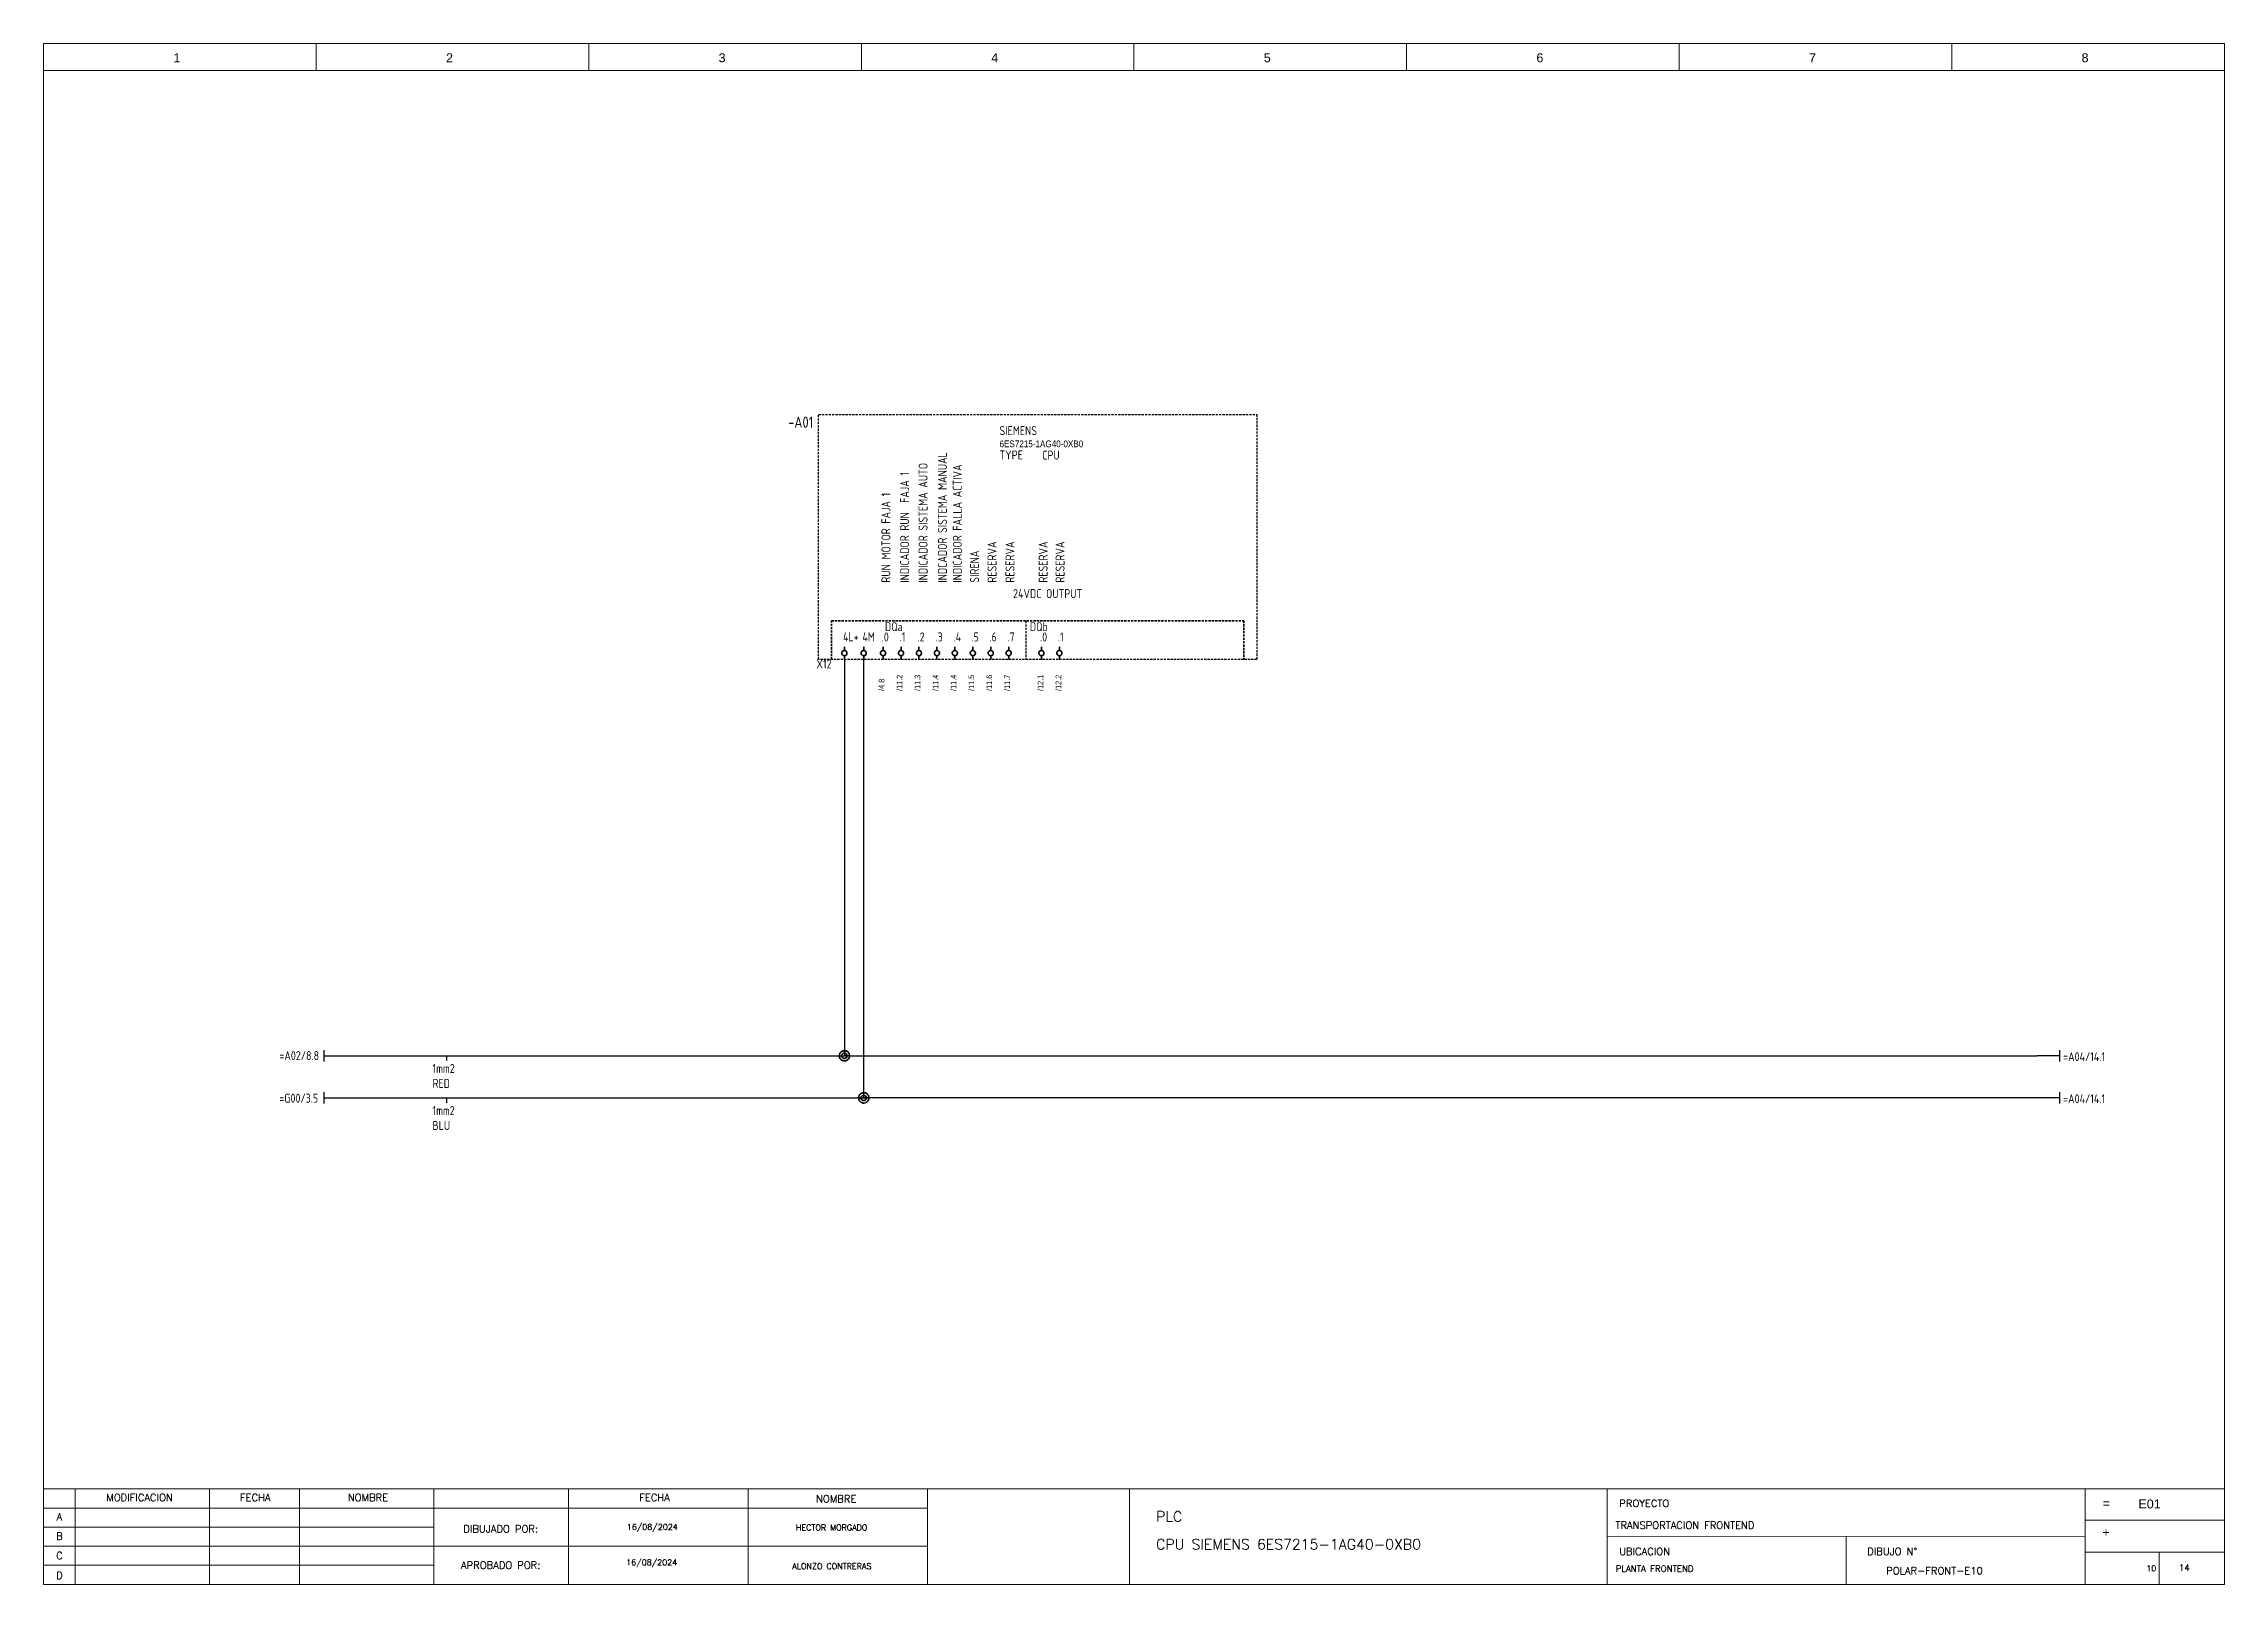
# Paper-space layout '10' of a CAD drawing. Header units: millimetres. Extents: x -33 to 453, y -23 to 320.
# The model-space entities are those that its viewports show. They can reach past a viewport. Long polylines and large blocks are cut down to what shows.
import ezdxf
from ezdxf.enums import TextEntityAlignment as Align

# ---------------------------------------------------------------- set-up
doc = ezdxf.new("R2010")
doc.units = ezdxf.units.MM
doc.header["$MEASUREMENT"] = 0
doc.linetypes.add('DASHED', pattern=[0.75, 0.5, -0.25])
for name, color, linetype in [('0V', 160, 'Continuous'), ('24V', 20, 'Continuous'), ('PDF_Geometría', 7, 'Continuous'), ('TAGS', 150, 'Continuous'), ('WIRENO', 10, 'Continuous')]:
    doc.layers.add(name, color=color, linetype=linetype)
for name, color, linetype, lineweight in [('Bor. Conexion', 181, 'Continuous', 5), ('cajetines', 132, 'DASHED', 30), ('FORMATO', 7, 'Continuous', 5), ('nombre tags', 200, 'Continuous', 0), ('SYMS', 7, 'Continuous', 30)]:
    doc.layers.add(name, color=color, linetype=linetype, lineweight=lineweight)
doc.styles.add('ROMANS', font='romans.shx')
doc.styles.add('SIMPLEX', font='simplex.shx', dxfattribs={"height": 6})
doc.styles.get("Standard").update_dxf_attribs({"font": 'arial.ttf'})
doc.styles.add('WD_IEC', font='ISOCP2.shx', dxfattribs={"width": 0.9, "height": 4})

# ---------------------------------------------------------------- blocks, each defined once
blk = doc.blocks.new('Membrete A3')
at = {"layer": 'FORMATO', "color": 5}
for p, q in [((454.02, 319.51), (-32.03, 319.51)), ((-32.03, 319.51), (-32.03, 313.51)), ((28.73, 319.51), (28.73, 313.51)), ((89.48, 319.51), (89.48, 313.51)), ((150.24, 319.51), (150.24, 313.51)), ((210.99, 319.51), (210.99, 313.51)), ((271.75, 319.51), (271.75, 313.51)), ((332.5, 319.51), (332.5, 313.51)), ((393.26, 319.51), (393.26, 313.51)), ((454.02, 319.51), (454.02, 313.51)), ((-32.03, 313.51), (454.02, 313.51)), ((454.02, -2.58), (-32.03, -2.58)), ((-32.03, -2.58), (-32.03, -23.85)), ((-25.03, -23.85), (-25.03, -2.58)), ((4.97, -23.85), (4.97, -2.58)), ((24.97, -23.85), (24.97, -2.58)), ((54.97, -23.85), (54.97, -2.58)), ((84.97, -23.85), (84.97, -2.58)), ((124.97, -23.85), (124.97, -2.58)), ((164.97, -23.85), (164.97, -2.58)), ((209.97, -23.85), (209.97, -2.58)), ((316.47, -2.58), (316.47, -23.85)), ((422.96, -2.58), (422.96, -23.85)), ((454.02, -2.58), (454.02, -23.85)), ((-32.03, -6.84), (54.97, -6.84)), ((54.97, -6.84), (164.97, -6.84)), ((422.96, -9.52), (454.02, -9.52)), ((-32.03, -11.09), (54.97, -11.09)), ((316.47, -13.22), (422.96, -13.1)), ((369.71, -13.16), (369.71, -23.85)), ((-32.03, -15.35), (54.97, -15.35)), ((54.97, -15.35), (164.97, -15.35)), ((422.96, -16.69), (454.02, -16.69)), ((-32.03, -19.6), (54.97, -19.6)), ((454.02, -23.85), (-32.03, -23.85))]:
    blk.add_line(p, q, dxfattribs=at)
at = {"layer": 'FORMATO', "color": 172, "true_color": 0x0000d2}
blk.add_line((439.51, -16.69), (439.51, -23.85), dxfattribs=at)
at = {"flags": 8}
for tag, p in [('=', (437.34, -6.94)), ('+', (437.03, -13.59))]:
    blk.add_attdef(tag, text='', height=2, dxfattribs=at).set_placement(p, align=Align.CENTER)
at = {"layer": 'FORMATO', "style": 'SIMPLEX'}
for s, height, p in [('MODIFICACION', 1.625, (-10.65, -5.33)), ('FECHA', 1.625, (15.14, -5.33)), ('NOMBRE', 1.625, (40.26, -5.33)), ('FECHA', 1.625, (104.13, -5.33)), ('NOMBRE', 1.625, (144.62, -5.61)), ('A', 1.62, (-28.51, -9.6)), ('PROYECTO', 1.625, (324.72, -6.61)), ('B', 1.62, (-28.51, -13.91)), ('DIBUJADO POR:', 1.625, (69.84, -12.31)), ('C', 1.62, (-28.51, -18.26)), ('APROBADO POR:', 1.625, (69.84, -20.39)), ('UBICACION', 1.625, (324.79, -17.32)), ('DIBUJO N°', 1.625, (379.98, -17.32)), ('D', 1.62, (-28.51, -22.66))]:
    blk.add_text(s, height=height, dxfattribs=at).set_placement(p, align=Align.CENTER)
at = {"layer": 'FORMATO', "color": 5, "char_height": 2, "attachment_point": 1}
for s, insert in [('1', (-3.1, 317.35)), ('2', (57.66, 317.35)), ('3', (118.41, 317.35)), ('4', (179.17, 317.35)), ('5', (239.92, 317.35)), ('6', (300.68, 317.35)), ('7', (361.44, 317.35)), ('8', (422.19, 317.35))]:
    blk.add_mtext_dynamic_manual_height_columns(s, width=6.4736, gutter_width=10, heights=[0], dxfattribs=dict(at, insert=insert))
at = {"layer": 'FORMATO', "char_height": 2, "attachment_point": 1}
for s, insert in [('{\\Famgdt|c0;=}', (426.91, -4.81)), ('{\\Famgdt|c0;+}', (426.84, -11.28))]:
    blk.add_mtext_dynamic_manual_height_columns(s, width=6.5897, gutter_width=30, heights=[0], dxfattribs=dict(at, insert=insert))
at = {"layer": 'FORMATO', "char_height": 1.3, "attachment_point": 1, "style": 'SIMPLEX'}
for insert in [(97.95, -10.41), (97.81, -18.31)]:
    blk.add_mtext_dynamic_manual_height_columns('16/08/2024', width=6.1912, gutter_width=1, heights=[0], dxfattribs=dict(at, insert=insert))
at = {"layer": 'FORMATO', "flags": 8}
for tag, p, height, style in [('MOD_DESC11', (-24.47, -8.5), 1.3, 'ROMANS'), ('MOD_DESC12', (-24.47, -10.77), 1.3, 'ROMANS'), ('TITULO_3', (215.92, -9.87), 2.3, 'ROMANS'), ('MOD_DESC21', (-24.43, -12.68), 1.3, 'ROMANS'), ('MOD_DESC22', (-24.43, -14.95), 1.3, 'ROMANS'), ('TITULO_4', (215.92, -16.08), 2.3, 'ROMANS'), ('TITULO_1', (318.29, -11.48), 1.62, 'SIMPLEX'), ('MOD_DESC31', (-24.52, -16.84), 1.3, 'ROMANS'), ('MOD_DESC32', (-24.52, -19.12), 1.3, 'ROMANS'), ('TITULO_2', (318.36, -21.07), 1.4, 'SIMPLEX')]:
    blk.add_attdef(tag, p, '', height=height, dxfattribs=dict(at, style=style))
for tag, height, style, p in [('MOD_F1', 1.3, 'ROMANS', (14.38, -9.61)), ('MOD_N1', 1.3, 'ROMANS', (30.54, -9.91)), ('MOD_F2', 1.3, 'ROMANS', (14.31, -13.92)), ('MOD_N2', 1.3, 'ROMANS', (30.46, -14.07)), ('DIBUJO', 1.3, 'SIMPLEX', (143.59, -11.82)), ('MOD_F3', 1.3, 'ROMANS', (14.38, -18.31)), ('MOD_N3', 1.3, 'ROMANS', (30.48, -18.32)), ('APROBO', 1.3, 'SIMPLEX', (143.64, -20.44)), ('DWG_NO', 1.62, 'SIMPLEX', (389.4, -21.62)), ('N°', 1.3, 'ROMANS', (432.14, -20.89))]:
    blk.add_attdef(tag, text='', height=height, dxfattribs=dict(at, style=style)).set_placement(p, align=Align.CENTER)
at = {"layer": 'FORMATO', "style": 'ROMANS', "flags": 8}
blk.add_attdef('CANTIDAD', text='', height=1.4, dxfattribs=at).set_placement((447.78, -20.98), align=Align.RIGHT)
blk = doc.blocks.new('REFERENCIA_ENTRADA_HORIZONTAL')
at = {"layer": 'SYMS'}
for p, q in [((-5, 1.25), (-5, -1.25)), ((-5, 0), (0, 0))]:
    blk.add_line(p, q, dxfattribs=at)
at = {"layer": 'TAGS', "style": 'WD_IEC', "width": 0.9, "flags": 8}
blk.add_attdef('TAG', text='', height=1, dxfattribs=at).set_placement((-15.18, -2.12), align=Align.RIGHT)
blk = doc.blocks.new('empalme')
at = {"layer": 'PDF_Geometría', "color": 40, "lineweight": 35, "true_color": 0xffcf00}
for points in [[(145.66, 151.93), (144.51, 151.93)], [(145.1, 151.93), (144.51, 151.93)]]:
    blk.add_lwpolyline(points, close=True, dxfattribs=at)
for points in [[(143.39, 152.17), (143.39, 152.17), (143.34, 151.93), (143.39, 151.7)], [(143.58, 152.61), (143.58, 152.61), (143.44, 152.41), (143.39, 152.17)], [(143.39, 151.7), (143.39, 151.7), (143.44, 151.46), (143.58, 151.26)], [(143.94, 152.93), (143.94, 152.93), (143.73, 152.81), (143.58, 152.61)], [(143.58, 151.26), (143.58, 151.26), (143.73, 151.06), (143.94, 150.94)], [(143.94, 152.06), (143.94, 152.06), (143.92, 151.93), (143.94, 151.81)], [(144.39, 153.08), (144.39, 153.08), (144.15, 153.05), (143.94, 152.93)], [(144.04, 152.28), (144.04, 152.28), (143.97, 152.18), (143.94, 152.06)], [(143.94, 151.81), (143.94, 151.81), (143.97, 151.69), (144.04, 151.59)], [(143.94, 150.94), (143.94, 150.94), (144.15, 150.82), (144.39, 150.79)], [(144.22, 152.44), (144.22, 152.44), (144.12, 152.38), (144.04, 152.28)], [(144.04, 151.59), (144.04, 151.59), (144.12, 151.49), (144.22, 151.43)], [(144.45, 152.51), (144.45, 152.51), (144.33, 152.5), (144.22, 152.44)], [(144.22, 151.43), (144.22, 151.43), (144.33, 151.37), (144.45, 151.36)], [(144.87, 153.03), (144.87, 153.03), (144.64, 153.1), (144.39, 153.08)], [(144.39, 150.79), (144.39, 150.79), (144.64, 150.77), (144.87, 150.84)], [(144.69, 152.49), (144.69, 152.49), (144.58, 152.53), (144.45, 152.51)], [(144.45, 151.36), (144.45, 151.36), (144.58, 151.34), (144.69, 151.38)], [(144.9, 152.37), (144.9, 152.37), (144.81, 152.45), (144.69, 152.49)], [(144.69, 151.38), (144.69, 151.38), (144.81, 151.42), (144.9, 151.5)], [(145.28, 152.79), (145.28, 152.79), (145.1, 152.95), (144.87, 153.03)], [(144.87, 150.84), (144.87, 150.84), (145.1, 150.92), (145.28, 151.08)], [(145.05, 152.17), (145.05, 152.17), (144.99, 152.28), (144.9, 152.37)], [(144.9, 151.5), (144.9, 151.5), (144.99, 151.58), (145.05, 151.7)], [(145.1, 151.93), (145.1, 151.93), (145.1, 152.06), (145.05, 152.17)], [(145.05, 151.7), (145.05, 151.7), (145.1, 151.81), (145.1, 151.93)], [(145.56, 152.4), (145.56, 152.4), (145.46, 152.62), (145.28, 152.79)], [(145.28, 151.08), (145.28, 151.08), (145.46, 151.24), (145.56, 151.47)], [(145.66, 151.93), (145.66, 151.93), (145.66, 152.18), (145.56, 152.4)], [(145.56, 151.47), (145.56, 151.47), (145.66, 151.69), (145.66, 151.93)]]:
    blk.add_open_spline(points, degree=3, dxfattribs=at)
blk = doc.blocks.new('empalme_')
at = {"layer": '0V'}
blk.add_blockref('empalme', (-144.51, -151.93), dxfattribs=at)

msp = doc.modelspace()

# ---------------------------------------------------------------- linework, layer by layer
at = {"layer": '0V'}
for p, q in [((2216.92, -182.03), (2216.92, -84.34)), ((2101.57, -182.03), (2216.92, -182.03)), ((2478.42, -182.03), (2216.92, -182.03))]:
    msp.add_line(p, q, dxfattribs=at)
at = {"layer": '24V'}
for p, q in [((2212.61, -84.34), (2212.61, -172.65)), ((2101.57, -172.65), (2212.61, -172.65)), ((2212.61, -172.65), (2478.42, -172.65))]:
    msp.add_line(p, q, dxfattribs=at)
at = {"layer": 'Bor. Conexion', "lineweight": 35}
for points in [[(2212.61, -82.33), (2212.61, -81.47)], [(2216.92, -82.33), (2216.92, -81.47)], [(2221.23, -82.33), (2221.23, -81.47)], [(2225.23, -82.33), (2225.23, -81.47)], [(2229.23, -82.33), (2229.23, -81.47)], [(2233.23, -82.33), (2233.23, -81.47)], [(2237.23, -82.33), (2237.23, -81.47)], [(2241.23, -82.33), (2241.23, -81.47)], [(2245.23, -82.33), (2245.23, -81.47)], [(2249.23, -82.33), (2249.23, -81.47)], [(2256.52, -82.33), (2256.52, -81.47)], [(2260.52, -82.33), (2260.52, -81.47)], [(2212.61, -84.34), (2212.61, -83.48)], [(2216.92, -84.34), (2216.92, -83.48)], [(2221.23, -84.34), (2221.23, -83.48)], [(2225.23, -84.34), (2225.23, -83.48)], [(2229.23, -84.34), (2229.23, -83.48)], [(2233.23, -84.34), (2233.23, -83.48)], [(2237.23, -84.34), (2237.23, -83.48)], [(2241.23, -84.34), (2241.23, -83.48)], [(2245.23, -84.34), (2245.23, -83.48)], [(2249.23, -84.34), (2249.23, -83.48)], [(2256.52, -84.34), (2256.52, -83.48)], [(2260.52, -84.34), (2260.52, -83.48)]]:
    msp.add_lwpolyline(points, dxfattribs=at)
for points in [[(2212.14, -82.56), (2212.14, -82.56), (2212.07, -82.66), (2212.05, -82.78)], [(2212.32, -82.4), (2212.32, -82.4), (2212.22, -82.47), (2212.14, -82.56)], [(2212.55, -82.33), (2212.55, -82.33), (2212.43, -82.34), (2212.32, -82.4)], [(2212.79, -82.36), (2212.79, -82.36), (2212.67, -82.32), (2212.55, -82.33)], [(2212.99, -82.47), (2212.99, -82.47), (2212.9, -82.39), (2212.79, -82.36)], [(2213.13, -82.67), (2213.13, -82.67), (2213.08, -82.56), (2212.99, -82.47)], [(2216.45, -82.56), (2216.45, -82.56), (2216.38, -82.66), (2216.36, -82.78)], [(2216.63, -82.4), (2216.63, -82.4), (2216.53, -82.47), (2216.45, -82.56)], [(2216.86, -82.33), (2216.86, -82.33), (2216.74, -82.34), (2216.63, -82.4)], [(2217.1, -82.36), (2217.1, -82.36), (2216.98, -82.32), (2216.86, -82.33)], [(2217.3, -82.47), (2217.3, -82.47), (2217.21, -82.39), (2217.1, -82.36)], [(2217.44, -82.67), (2217.44, -82.67), (2217.39, -82.56), (2217.3, -82.47)], [(2220.76, -82.56), (2220.76, -82.56), (2220.69, -82.66), (2220.66, -82.78)], [(2220.94, -82.4), (2220.94, -82.4), (2220.83, -82.47), (2220.76, -82.56)], [(2221.17, -82.33), (2221.17, -82.33), (2221.05, -82.34), (2220.94, -82.4)], [(2221.4, -82.36), (2221.4, -82.36), (2221.29, -82.32), (2221.17, -82.33)], [(2221.61, -82.47), (2221.61, -82.47), (2221.52, -82.39), (2221.4, -82.36)], [(2221.75, -82.67), (2221.75, -82.67), (2221.7, -82.56), (2221.61, -82.47)], [(2224.76, -82.56), (2224.76, -82.56), (2224.69, -82.66), (2224.66, -82.78)], [(2224.94, -82.4), (2224.94, -82.4), (2224.83, -82.47), (2224.76, -82.56)], [(2225.17, -82.33), (2225.17, -82.33), (2225.05, -82.34), (2224.94, -82.4)], [(2225.4, -82.36), (2225.4, -82.36), (2225.29, -82.32), (2225.17, -82.33)], [(2225.61, -82.47), (2225.61, -82.47), (2225.52, -82.39), (2225.4, -82.36)], [(2225.75, -82.67), (2225.75, -82.67), (2225.7, -82.56), (2225.61, -82.47)], [(2228.76, -82.56), (2228.76, -82.56), (2228.69, -82.66), (2228.66, -82.78)], [(2228.94, -82.4), (2228.94, -82.4), (2228.83, -82.47), (2228.76, -82.56)], [(2229.17, -82.33), (2229.17, -82.33), (2229.05, -82.34), (2228.94, -82.4)], [(2229.4, -82.36), (2229.4, -82.36), (2229.29, -82.32), (2229.17, -82.33)], [(2229.61, -82.47), (2229.61, -82.47), (2229.52, -82.39), (2229.4, -82.36)], [(2229.75, -82.67), (2229.75, -82.67), (2229.7, -82.56), (2229.61, -82.47)], [(2232.76, -82.56), (2232.76, -82.56), (2232.69, -82.66), (2232.66, -82.78)], [(2232.94, -82.4), (2232.94, -82.4), (2232.83, -82.47), (2232.76, -82.56)], [(2233.17, -82.33), (2233.17, -82.33), (2233.05, -82.34), (2232.94, -82.4)], [(2233.4, -82.36), (2233.4, -82.36), (2233.29, -82.32), (2233.17, -82.33)], [(2233.61, -82.47), (2233.61, -82.47), (2233.52, -82.39), (2233.4, -82.36)], [(2233.75, -82.67), (2233.75, -82.67), (2233.7, -82.56), (2233.61, -82.47)], [(2236.76, -82.56), (2236.76, -82.56), (2236.69, -82.66), (2236.66, -82.78)], [(2236.94, -82.4), (2236.94, -82.4), (2236.83, -82.47), (2236.76, -82.56)], [(2237.17, -82.33), (2237.17, -82.33), (2237.05, -82.34), (2236.94, -82.4)], [(2237.4, -82.36), (2237.4, -82.36), (2237.29, -82.32), (2237.17, -82.33)], [(2237.61, -82.47), (2237.61, -82.47), (2237.52, -82.39), (2237.4, -82.36)], [(2237.75, -82.67), (2237.75, -82.67), (2237.7, -82.56), (2237.61, -82.47)], [(2240.76, -82.56), (2240.76, -82.56), (2240.69, -82.66), (2240.66, -82.78)], [(2240.94, -82.4), (2240.94, -82.4), (2240.83, -82.47), (2240.76, -82.56)], [(2241.17, -82.33), (2241.17, -82.33), (2241.05, -82.34), (2240.94, -82.4)], [(2241.4, -82.36), (2241.4, -82.36), (2241.29, -82.32), (2241.17, -82.33)], [(2241.61, -82.47), (2241.61, -82.47), (2241.52, -82.39), (2241.4, -82.36)], [(2241.75, -82.67), (2241.75, -82.67), (2241.7, -82.56), (2241.61, -82.47)], [(2244.76, -82.56), (2244.76, -82.56), (2244.69, -82.66), (2244.66, -82.78)], [(2244.94, -82.4), (2244.94, -82.4), (2244.83, -82.47), (2244.76, -82.56)], [(2245.17, -82.33), (2245.17, -82.33), (2245.05, -82.34), (2244.94, -82.4)], [(2245.4, -82.36), (2245.4, -82.36), (2245.29, -82.32), (2245.17, -82.33)], [(2245.61, -82.47), (2245.61, -82.47), (2245.52, -82.39), (2245.4, -82.36)], [(2245.75, -82.67), (2245.75, -82.67), (2245.7, -82.56), (2245.61, -82.47)], [(2248.76, -82.56), (2248.76, -82.56), (2248.69, -82.66), (2248.66, -82.78)], [(2248.94, -82.4), (2248.94, -82.4), (2248.83, -82.47), (2248.76, -82.56)], [(2249.17, -82.33), (2249.17, -82.33), (2249.05, -82.34), (2248.94, -82.4)], [(2249.4, -82.36), (2249.4, -82.36), (2249.29, -82.32), (2249.17, -82.33)], [(2249.61, -82.47), (2249.61, -82.47), (2249.52, -82.39), (2249.4, -82.36)], [(2249.75, -82.67), (2249.75, -82.67), (2249.7, -82.56), (2249.61, -82.47)], [(2256.05, -82.56), (2256.05, -82.56), (2255.98, -82.66), (2255.96, -82.78)], [(2256.23, -82.4), (2256.23, -82.4), (2256.12, -82.47), (2256.05, -82.56)], [(2256.46, -82.33), (2256.46, -82.33), (2256.34, -82.34), (2256.23, -82.4)], [(2256.7, -82.36), (2256.7, -82.36), (2256.58, -82.32), (2256.46, -82.33)], [(2256.9, -82.47), (2256.9, -82.47), (2256.81, -82.39), (2256.7, -82.36)], [(2257.04, -82.67), (2257.04, -82.67), (2256.99, -82.56), (2256.9, -82.47)], [(2260.05, -82.56), (2260.05, -82.56), (2259.98, -82.66), (2259.96, -82.78)], [(2260.23, -82.4), (2260.23, -82.4), (2260.12, -82.47), (2260.05, -82.56)], [(2260.46, -82.33), (2260.46, -82.33), (2260.34, -82.34), (2260.23, -82.4)], [(2260.7, -82.36), (2260.7, -82.36), (2260.58, -82.32), (2260.46, -82.33)], [(2260.9, -82.47), (2260.9, -82.47), (2260.81, -82.39), (2260.7, -82.36)], [(2261.04, -82.67), (2261.04, -82.67), (2260.99, -82.56), (2260.9, -82.47)], [(2212.05, -82.78), (2212.05, -82.78), (2212.02, -82.9), (2212.05, -83.02)], [(2212.05, -83.02), (2212.05, -83.02), (2212.07, -83.14), (2212.14, -83.24)], [(2212.14, -83.24), (2212.14, -83.24), (2212.22, -83.34), (2212.32, -83.4)], [(2212.32, -83.4), (2212.32, -83.4), (2212.43, -83.46), (2212.55, -83.47)], [(2212.55, -83.47), (2212.55, -83.47), (2212.67, -83.49), (2212.79, -83.45)], [(2212.79, -83.45), (2212.79, -83.45), (2212.9, -83.41), (2212.99, -83.33)], [(2212.99, -83.33), (2212.99, -83.33), (2213.08, -83.25), (2213.13, -83.14)], [(2213.18, -82.9), (2213.18, -82.9), (2213.18, -82.78), (2213.13, -82.67)], [(2213.13, -83.14), (2213.13, -83.14), (2213.18, -83.02), (2213.18, -82.9)], [(2216.36, -82.78), (2216.36, -82.78), (2216.33, -82.9), (2216.36, -83.02)], [(2216.36, -83.02), (2216.36, -83.02), (2216.38, -83.14), (2216.45, -83.24)], [(2216.45, -83.24), (2216.45, -83.24), (2216.53, -83.34), (2216.63, -83.4)], [(2216.63, -83.4), (2216.63, -83.4), (2216.74, -83.46), (2216.86, -83.47)], [(2216.86, -83.47), (2216.86, -83.47), (2216.98, -83.49), (2217.1, -83.45)], [(2217.1, -83.45), (2217.1, -83.45), (2217.21, -83.41), (2217.3, -83.33)], [(2217.3, -83.33), (2217.3, -83.33), (2217.39, -83.25), (2217.44, -83.14)], [(2217.49, -82.9), (2217.49, -82.9), (2217.49, -82.78), (2217.44, -82.67)], [(2217.44, -83.14), (2217.44, -83.14), (2217.49, -83.02), (2217.49, -82.9)], [(2220.66, -82.78), (2220.66, -82.78), (2220.64, -82.9), (2220.66, -83.02)], [(2220.66, -83.02), (2220.66, -83.02), (2220.69, -83.14), (2220.76, -83.24)], [(2220.76, -83.24), (2220.76, -83.24), (2220.83, -83.34), (2220.94, -83.4)], [(2220.94, -83.4), (2220.94, -83.4), (2221.05, -83.46), (2221.17, -83.47)], [(2221.17, -83.47), (2221.17, -83.47), (2221.29, -83.49), (2221.4, -83.45)], [(2221.4, -83.45), (2221.4, -83.45), (2221.52, -83.41), (2221.61, -83.33)], [(2221.61, -83.33), (2221.61, -83.33), (2221.7, -83.25), (2221.75, -83.14)], [(2221.8, -82.9), (2221.8, -82.9), (2221.8, -82.78), (2221.75, -82.67)], [(2221.75, -83.14), (2221.75, -83.14), (2221.8, -83.02), (2221.8, -82.9)], [(2224.66, -82.78), (2224.66, -82.78), (2224.64, -82.9), (2224.66, -83.02)], [(2224.66, -83.02), (2224.66, -83.02), (2224.69, -83.14), (2224.76, -83.24)], [(2224.76, -83.24), (2224.76, -83.24), (2224.83, -83.34), (2224.94, -83.4)], [(2224.94, -83.4), (2224.94, -83.4), (2225.05, -83.46), (2225.17, -83.47)], [(2225.17, -83.47), (2225.17, -83.47), (2225.29, -83.49), (2225.4, -83.45)], [(2225.4, -83.45), (2225.4, -83.45), (2225.52, -83.41), (2225.61, -83.33)], [(2225.61, -83.33), (2225.61, -83.33), (2225.7, -83.25), (2225.75, -83.14)], [(2225.8, -82.9), (2225.8, -82.9), (2225.8, -82.78), (2225.75, -82.67)], [(2225.75, -83.14), (2225.75, -83.14), (2225.8, -83.02), (2225.8, -82.9)], [(2228.66, -82.78), (2228.66, -82.78), (2228.64, -82.9), (2228.66, -83.02)], [(2228.66, -83.02), (2228.66, -83.02), (2228.69, -83.14), (2228.76, -83.24)], [(2228.76, -83.24), (2228.76, -83.24), (2228.83, -83.34), (2228.94, -83.4)], [(2228.94, -83.4), (2228.94, -83.4), (2229.05, -83.46), (2229.17, -83.47)], [(2229.17, -83.47), (2229.17, -83.47), (2229.29, -83.49), (2229.4, -83.45)], [(2229.4, -83.45), (2229.4, -83.45), (2229.52, -83.41), (2229.61, -83.33)], [(2229.61, -83.33), (2229.61, -83.33), (2229.7, -83.25), (2229.75, -83.14)], [(2229.8, -82.9), (2229.8, -82.9), (2229.8, -82.78), (2229.75, -82.67)], [(2229.75, -83.14), (2229.75, -83.14), (2229.8, -83.02), (2229.8, -82.9)], [(2232.66, -82.78), (2232.66, -82.78), (2232.64, -82.9), (2232.66, -83.02)], [(2232.66, -83.02), (2232.66, -83.02), (2232.69, -83.14), (2232.76, -83.24)], [(2232.76, -83.24), (2232.76, -83.24), (2232.83, -83.34), (2232.94, -83.4)], [(2232.94, -83.4), (2232.94, -83.4), (2233.05, -83.46), (2233.17, -83.47)], [(2233.17, -83.47), (2233.17, -83.47), (2233.29, -83.49), (2233.4, -83.45)], [(2233.4, -83.45), (2233.4, -83.45), (2233.52, -83.41), (2233.61, -83.33)], [(2233.61, -83.33), (2233.61, -83.33), (2233.7, -83.25), (2233.75, -83.14)], [(2233.8, -82.9), (2233.8, -82.9), (2233.8, -82.78), (2233.75, -82.67)], [(2233.75, -83.14), (2233.75, -83.14), (2233.8, -83.02), (2233.8, -82.9)], [(2236.66, -82.78), (2236.66, -82.78), (2236.64, -82.9), (2236.66, -83.02)], [(2236.66, -83.02), (2236.66, -83.02), (2236.69, -83.14), (2236.76, -83.24)], [(2236.76, -83.24), (2236.76, -83.24), (2236.83, -83.34), (2236.94, -83.4)], [(2236.94, -83.4), (2236.94, -83.4), (2237.05, -83.46), (2237.17, -83.47)], [(2237.17, -83.47), (2237.17, -83.47), (2237.29, -83.49), (2237.4, -83.45)], [(2237.4, -83.45), (2237.4, -83.45), (2237.52, -83.41), (2237.61, -83.33)], [(2237.61, -83.33), (2237.61, -83.33), (2237.7, -83.25), (2237.75, -83.14)], [(2237.8, -82.9), (2237.8, -82.9), (2237.8, -82.78), (2237.75, -82.67)], [(2237.75, -83.14), (2237.75, -83.14), (2237.8, -83.02), (2237.8, -82.9)], [(2240.66, -82.78), (2240.66, -82.78), (2240.64, -82.9), (2240.66, -83.02)], [(2240.66, -83.02), (2240.66, -83.02), (2240.69, -83.14), (2240.76, -83.24)], [(2240.76, -83.24), (2240.76, -83.24), (2240.83, -83.34), (2240.94, -83.4)], [(2240.94, -83.4), (2240.94, -83.4), (2241.05, -83.46), (2241.17, -83.47)], [(2241.17, -83.47), (2241.17, -83.47), (2241.29, -83.49), (2241.4, -83.45)], [(2241.4, -83.45), (2241.4, -83.45), (2241.52, -83.41), (2241.61, -83.33)], [(2241.61, -83.33), (2241.61, -83.33), (2241.7, -83.25), (2241.75, -83.14)], [(2241.8, -82.9), (2241.8, -82.9), (2241.8, -82.78), (2241.75, -82.67)], [(2241.75, -83.14), (2241.75, -83.14), (2241.8, -83.02), (2241.8, -82.9)], [(2244.66, -82.78), (2244.66, -82.78), (2244.64, -82.9), (2244.66, -83.02)], [(2244.66, -83.02), (2244.66, -83.02), (2244.69, -83.14), (2244.76, -83.24)], [(2244.76, -83.24), (2244.76, -83.24), (2244.83, -83.34), (2244.94, -83.4)], [(2244.94, -83.4), (2244.94, -83.4), (2245.05, -83.46), (2245.17, -83.47)], [(2245.17, -83.47), (2245.17, -83.47), (2245.29, -83.49), (2245.4, -83.45)], [(2245.4, -83.45), (2245.4, -83.45), (2245.52, -83.41), (2245.61, -83.33)], [(2245.61, -83.33), (2245.61, -83.33), (2245.7, -83.25), (2245.75, -83.14)], [(2245.8, -82.9), (2245.8, -82.9), (2245.8, -82.78), (2245.75, -82.67)], [(2245.75, -83.14), (2245.75, -83.14), (2245.8, -83.02), (2245.8, -82.9)], [(2248.66, -82.78), (2248.66, -82.78), (2248.64, -82.9), (2248.66, -83.02)], [(2248.66, -83.02), (2248.66, -83.02), (2248.69, -83.14), (2248.76, -83.24)], [(2248.76, -83.24), (2248.76, -83.24), (2248.83, -83.34), (2248.94, -83.4)], [(2248.94, -83.4), (2248.94, -83.4), (2249.05, -83.46), (2249.17, -83.47)], [(2249.17, -83.47), (2249.17, -83.47), (2249.29, -83.49), (2249.4, -83.45)], [(2249.4, -83.45), (2249.4, -83.45), (2249.52, -83.41), (2249.61, -83.33)], [(2249.61, -83.33), (2249.61, -83.33), (2249.7, -83.25), (2249.75, -83.14)], [(2249.8, -82.9), (2249.8, -82.9), (2249.8, -82.78), (2249.75, -82.67)], [(2249.75, -83.14), (2249.75, -83.14), (2249.8, -83.02), (2249.8, -82.9)], [(2255.96, -82.78), (2255.96, -82.78), (2255.93, -82.9), (2255.96, -83.02)], [(2255.96, -83.02), (2255.96, -83.02), (2255.98, -83.14), (2256.05, -83.24)], [(2256.05, -83.24), (2256.05, -83.24), (2256.12, -83.34), (2256.23, -83.4)], [(2256.23, -83.4), (2256.23, -83.4), (2256.34, -83.46), (2256.46, -83.47)], [(2256.46, -83.47), (2256.46, -83.47), (2256.58, -83.49), (2256.7, -83.45)], [(2256.7, -83.45), (2256.7, -83.45), (2256.81, -83.41), (2256.9, -83.33)], [(2256.9, -83.33), (2256.9, -83.33), (2256.99, -83.25), (2257.04, -83.14)], [(2257.09, -82.9), (2257.09, -82.9), (2257.09, -82.78), (2257.04, -82.67)], [(2257.04, -83.14), (2257.04, -83.14), (2257.09, -83.02), (2257.09, -82.9)], [(2259.96, -82.78), (2259.96, -82.78), (2259.93, -82.9), (2259.96, -83.02)], [(2259.96, -83.02), (2259.96, -83.02), (2259.98, -83.14), (2260.05, -83.24)], [(2260.05, -83.24), (2260.05, -83.24), (2260.12, -83.34), (2260.23, -83.4)], [(2260.23, -83.4), (2260.23, -83.4), (2260.34, -83.46), (2260.46, -83.47)], [(2260.46, -83.47), (2260.46, -83.47), (2260.58, -83.49), (2260.7, -83.45)], [(2260.7, -83.45), (2260.7, -83.45), (2260.81, -83.41), (2260.9, -83.33)], [(2260.9, -83.33), (2260.9, -83.33), (2260.99, -83.25), (2261.04, -83.14)], [(2261.09, -82.9), (2261.09, -82.9), (2261.09, -82.78), (2261.04, -82.67)], [(2261.04, -83.14), (2261.04, -83.14), (2261.09, -83.02), (2261.09, -82.9)]]:
    msp.add_open_spline(points, degree=3, dxfattribs=at)
at = {"layer": 'cajetines'}
msp.add_line((2253.01, -75.74), (2253.01, -84.35), dxfattribs=at)
msp.add_lwpolyline([(2206.86, -84.34), (2206.86, -29.73), (2304.53, -29.73), (2304.53, -84.34)], close=True, dxfattribs=at)
at = {"layer": 'cajetines', "lineweight": 35}
msp.add_lwpolyline([(2209.74, -84.34), (2209.74, -75.72), (2301.66, -75.72), (2301.66, -84.34)], dxfattribs=at)
at = {"layer": 'SYMS'}
for p, q in [((2483.42, -172.65), (2478.42, -172.65)), ((2483.42, -171.4), (2483.42, -173.9)), ((2483.42, -182.03), (2478.42, -182.03)), ((2483.42, -180.78), (2483.42, -183.28))]:
    msp.add_line(p, q, dxfattribs=at)
at = {"layer": 'WIRENO'}
for p, q in [((2123.99, -173.71), (2123.99, -172.65)), ((2123.99, -183.09), (2123.99, -182.03))]:
    msp.add_line(p, q, dxfattribs=at)

# ---------------------------------------------------------------- block references
at = {"layer": '0V'}
for p in [(2212.61, -172.65), (2216.92, -182.03)]:
    msp.add_blockref('empalme_', p, dxfattribs=at)
at = {"layer": 'SYMS'}
for p in [(2101.57, -172.65), (2101.57, -182.03)]:
    msp.add_blockref('REFERENCIA_ENTRADA_HORIZONTAL', p, dxfattribs=at)

# ---------------------------------------------------------------- texts
at = {"layer": 'nombre tags', "char_height": 2, "attachment_point": 7, "rotation": 90, "style": 'WD_IEC'}
for s, insert in [('INDCADOR SISTEMA MANUAL', (2235.46, -67.2)), ('INDICADOR SISTEMA AUTO', (2231.15, -67.2)), ('RESERVA', (2246.52, -67.2)), ('RESERVA', (2250.52, -67.2)), ('RESERVA', (2257.91, -67.2)), ('RESERVA', (2261.68, -67.2))]:
    msp.add_mtext(s, dxfattribs=dict(at, insert=insert))
for s, insert, width in [('INDICADOR RUN  FAJA 1', (2227.04, -67.2), 29.7), ('INDICADOR FALLA ACTIVA', (2238.78, -67.2), 27.2023), ('RUN MOTOR FAJA 1', (2222.87, -67.2), 24.6259), ('SIRENA', (2242.62, -67.2), 11.7641)]:
    msp.add_mtext(s, dxfattribs=dict(at, insert=insert, width=width))
at = {"layer": 'nombre tags', "char_height": 2, "attachment_point": 7, "style": 'WD_IEC'}
for s, insert in [('24VDC OUTPUT ', (2250.2, -70.64)), ('4L+', (2212.3, -80.28)), ('4M', (2216.61, -80.28)), ('.0', (2220.92, -80.3)), ('.1', (2224.92, -80.28)), ('.2', (2228.92, -80.3)), ('.3', (2232.92, -80.3)), ('.4', (2236.92, -80.3)), ('.5', (2240.92, -80.3)), ('.6', (2244.92, -80.3)), ('.7', (2248.92, -80.3)), ('.0', (2256.21, -80.3)), ('.1', (2260.21, -80.3))]:
    msp.add_mtext(s, dxfattribs=dict(at, insert=insert))
at = {"layer": 'TAGS', "attachment_point": 7, "style": 'WD_IEC'}
for s, insert, char_height in [('-A01', (2200.07, -32.69), 2.5), ('SIEMENS', (2247.17, -34.32), 2), ('{\\fUbuntu Mono|b0|i0|c0|p0;6ES7215-1AG40-0XB0}', (2247.17, -37.04), 1.5), ('TYPE', (2247.17, -39.75), 2), ('CPU', (2256.7, -39.78), 2), ('DQa', (2221.65, -78.01), 2), ('DQb', (2253.95, -78.01), 2), ('X12', (2206.37, -86.32), 2)]:
    msp.add_mtext(s, dxfattribs=dict(at, insert=insert, char_height=char_height))
at = {"layer": 'TAGS', "char_height": 1.5, "attachment_point": 1, "rotation": 90, "style": 'WD_IEC'}
for s, insert in [('{\\Famgdt|c0;\\H0.83333x;/4.8}', (2220.27, -91.35)), ('{\\Famgdt|c0;\\H0.83333x;/11.2}', (2224.27, -91.35)), ('{\\Famgdt|c0;\\H0.83333x;/11.3}', (2228.27, -91.35)), ('{\\Famgdt|c0;\\H0.83333x;/11.4}', (2232.27, -91.35)), ('{\\Famgdt|c0;\\H0.83333x;/11.4}', (2236.27, -91.35)), ('{\\Famgdt|c0;\\H0.83333x;/11.5}', (2240.27, -91.35)), ('{\\Famgdt|c0;\\H0.83333x;/11.6}', (2244.27, -91.35)), ('{\\Famgdt|c0;\\H0.83333x;/11.7}', (2248.27, -91.35)), ('{\\Famgdt|c0;\\H0.83333x;/12.1}', (2255.67, -91.35)), ('{\\Famgdt|c0;\\H0.83333x;/12.2}', (2259.67, -91.35))]:
    msp.add_mtext_dynamic_manual_height_columns(s, width=67.509, gutter_width=20, heights=[0], dxfattribs=dict(at, insert=insert))
at = {"layer": 'TAGS', "char_height": 2, "attachment_point": 1, "style": 'WD_IEC'}
for s, insert in [('\\pxql;=A02/8.8', (2086.68, -171.6)), ('\\pxql;=A04/14.1', (2484.24, -171.83)), ('\\pxql;=G00/3.5', (2086.68, -181.09)), ('\\pxql;=A04/14.1', (2484.24, -181.21))]:
    msp.add_mtext_dynamic_manual_height_columns(s, width=2, gutter_width=10, heights=[0], dxfattribs=dict(at, insert=insert))
at = {"layer": 'WIRENO', "char_height": 2, "attachment_point": 1, "style": 'WD_IEC'}
for s, insert in [('1mm2\\PRED', (2120.8, -174.46)), ('1mm2\\PBLU', (2120.8, -183.84))]:
    msp.add_mtext_dynamic_manual_height_columns(s, width=7.1352, gutter_width=20, heights=[0], dxfattribs=dict(at, insert=insert))

psp = doc.layouts.new('10')

# ---------------------------------------------------------------- block references
at = {"layer": 'FORMATO'}
ref = psp.add_blockref('Membrete A3', (-0.82, 0.6), dxfattribs=at)
ref.add_attrib('N°', '10', dxfattribs={"height": 1.3, "style": 'ROMANS', "flags": 8}).set_placement((436.91, -20.33), align=Align.CENTER)
ref.add_attrib('TITULO_4', 'CPU SIEMENS 6ES7215-1AG40-0XB0', (215.1, -15.48), dxfattribs={"height": 2.3, "style": 'ROMANS', "flags": 8})
ref.add_attrib('DWG_NO', 'POLAR-FRONT-E10', dxfattribs={"height": 1.625, "style": 'SIMPLEX', "flags": 8}).set_placement((388.58, -21.02), align=Align.CENTER)
ref.add_attrib('DIBUJO', 'HECTOR MORGADO', dxfattribs={"height": 1.3, "style": 'SIMPLEX', "flags": 8}).set_placement((142.77, -11.23), align=Align.CENTER)
ref.add_attrib('APROBO', 'ALONZO CONTRERAS', dxfattribs={"height": 1.3, "style": 'SIMPLEX', "flags": 8}).set_placement((142.82, -19.85), align=Align.CENTER)
ref.add_attrib('TITULO_1', 'TRANSPORTACION FRONTEND', (317.47, -10.89), dxfattribs={"height": 1.625, "style": 'SIMPLEX', "flags": 8})
ref.add_attrib('TITULO_3', 'PLC', (215.1, -9.27), dxfattribs={"height": 2.3, "style": 'ROMANS', "flags": 8})
ref.add_attrib('=', 'E01', dxfattribs={"layer": '0', "height": 2, "flags": 8}).set_placement((436.52, -6.34), align=Align.CENTER)
ref.add_attrib('TITULO_2', 'PLANTA FRONTEND', (317.54, -20.47), dxfattribs={"height": 1.4, "style": 'SIMPLEX', "flags": 8})
ref.add_attrib('CANTIDAD', '14', dxfattribs={"height": 1.4, "style": 'ROMANS', "flags": 8}).set_placement((445.45, -20.23), align=Align.RIGHT)

# ---------------------------------------------------------------- viewports
psp.add_viewport(center=(210.17, 148.42), size=(486.05, 343.3649), view_center_point=(2277.15, -118.76), view_height=343.365, dxfattribs=at)

doc.saveas('drawing.dxf')
